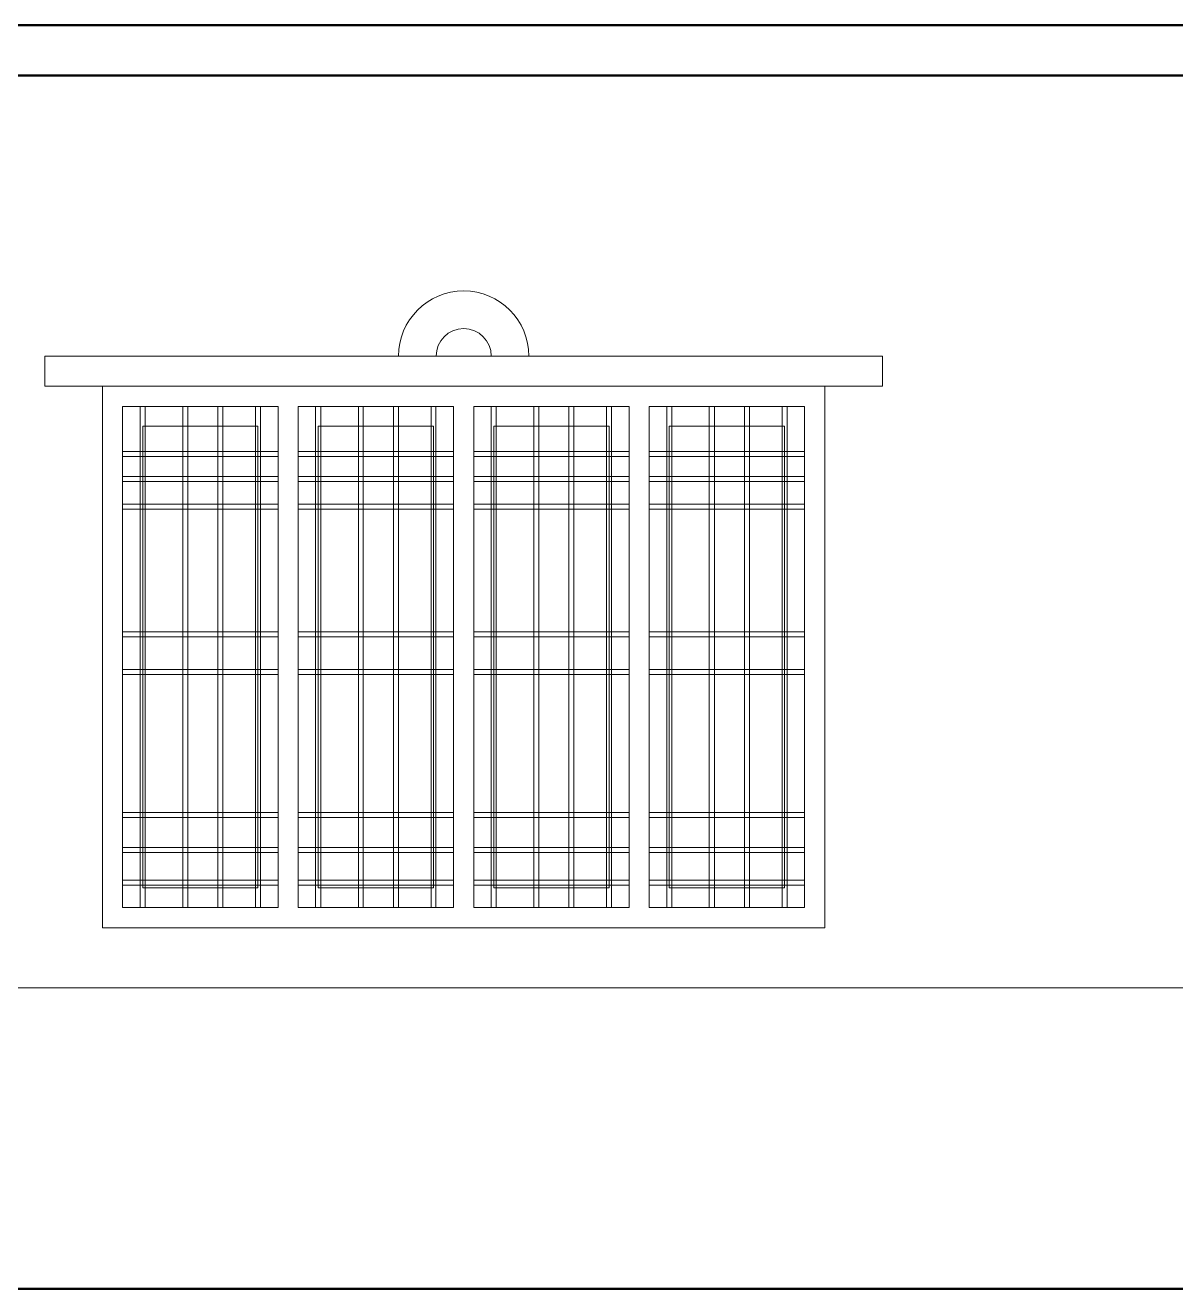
# Model space of a CAD drawing. Header units: feet. Extents: x -34 to 191, y -44 to 82.
# Drawn here: x 57.55 to 67.11, y 51.77 to 62.27 of the extents above; entities that cross this region are included whole.
import ezdxf

# ---------------------------------------------------------------- set-up
doc = ezdxf.new("R2010")
doc.units = ezdxf.units.FT
doc.header["$MEASUREMENT"] = 0
doc.linetypes.add('Grid Line 1_2_', pattern=[0.072917, 0.041667, -0.010417, 0.010417, -0.010417])
for name, color, linetype, lineweight in [('A-FLOR', 192, 'Continuous', 13), ('A-FLOR-LEVL', 51, 'Continuous', 9), ('A-GLAZ', 151, 'Continuous', 13), ('I-WALL', 2, 'Continuous', 13)]:
    doc.layers.add(name, color=color, linetype=linetype, lineweight=lineweight)

# ---------------------------------------------------------------- blocks, each defined once
blk = doc.blocks.new('iron window 4_5 x 6_Recovery_ - iron window 4_5 x 6_Recovery_-V1-Section 1')
at = {"layer": 'A-GLAZ'}
for p, q in [((4.066, 10.25), (-2.893, 10.25)), ((-2.893, 10.25), (-2.893, 10)), ((-2.893, 10), (-2.893, 10.25)), ((-2.893, 10.25), (4.066, 10.25)), ((-2.893, 10.25), (-2.893, 10.25)), ((0.357, 10.25), (0.045, 10.25)), ((0.045, 10.25), (0.357, 10.25)), ((0.045, 10.25), (0.045, 10.25)), ((0.357, 10.25), (0.357, 10.25)), ((1.128, 10.25), (0.816, 10.25)), ((0.816, 10.25), (1.128, 10.25)), ((0.816, 10.25), (0.816, 10.25)), ((1.128, 10.25), (1.128, 10.25)), ((4.066, 10), (4.066, 10.25)), ((4.066, 10.25), (4.066, 10)), ((4.066, 10.25), (4.066, 10.25)), ((-2.893, 10), (4.066, 10)), ((4.066, 10), (-2.893, 10)), ((-2.893, 10), (-2.893, 10)), ((-2.413, 5.5), (-2.413, 10)), ((-2.413, 10), (3.587, 10)), ((3.587, 10), (-2.413, 10)), ((-2.413, 5.5), (-2.413, 10)), ((-2.413, 10), (-2.413, 10)), ((3.587, 10), (3.587, 5.5)), ((3.587, 10), (3.587, 10)), ((3.587, 10), (3.587, 5.5)), ((4.066, 10), (4.066, 10)), ((-2.247, 5.667), (-2.247, 9.833)), ((-2.247, 9.833), (-0.955, 9.833)), ((-0.955, 9.833), (-2.247, 9.833)), ((-2.247, 5.667), (-2.247, 9.833)), ((-2.247, 9.833), (-2.247, 9.833)), ((-0.955, 9.833), (-2.247, 9.833)), ((-2.247, 9.833), (-2.247, 5.667)), ((-2.247, 9.833), (-2.247, 9.833)), ((-2.247, 9.833), (-2.247, 5.667)), ((-2.247, 9.833), (-0.955, 9.833)), ((-2.101, 9.833), (-2.101, 5.667)), ((-2.101, 5.667), (-2.101, 9.833)), ((-2.101, 9.833), (-2.059, 9.833)), ((-2.101, 9.833), (-2.101, 9.833)), ((-2.059, 9.833), (-2.101, 9.833)), ((-2.059, 9.833), (-2.059, 5.667)), ((-2.059, 9.833), (-2.059, 5.667)), ((-2.059, 9.833), (-2.059, 9.833)), ((-1.747, 9.833), (-1.747, 5.667)), ((-1.747, 5.667), (-1.747, 9.833)), ((-1.747, 9.833), (-1.705, 9.833)), ((-1.747, 9.833), (-1.747, 9.833)), ((-1.705, 9.833), (-1.747, 9.833)), ((-1.705, 9.833), (-1.705, 5.667)), ((-1.705, 9.833), (-1.705, 5.667)), ((-1.705, 9.833), (-1.705, 9.833)), ((-1.455, 9.833), (-1.455, 5.667)), ((-1.455, 5.667), (-1.455, 9.833)), ((-1.455, 9.833), (-1.413, 9.833)), ((-1.455, 9.833), (-1.455, 9.833)), ((-1.413, 9.833), (-1.455, 9.833)), ((-1.413, 9.833), (-1.413, 5.667)), ((-1.413, 9.833), (-1.413, 5.667)), ((-1.413, 9.833), (-1.413, 9.833)), ((-1.143, 9.833), (-1.143, 5.667)), ((-1.143, 5.667), (-1.143, 9.833)), ((-1.143, 9.833), (-1.101, 9.833)), ((-1.143, 9.833), (-1.143, 9.833)), ((-1.101, 9.833), (-1.143, 9.833)), ((-1.101, 9.833), (-1.101, 5.667)), ((-1.101, 9.833), (-1.101, 5.667)), ((-1.101, 9.833), (-1.101, 9.833)), ((-0.955, 9.833), (-0.955, 5.667)), ((-0.955, 9.833), (-0.955, 9.833)), ((-0.955, 9.833), (-0.955, 5.667)), ((-0.955, 5.667), (-0.955, 9.833)), ((-0.955, 5.667), (-0.955, 9.833)), ((-0.955, 9.833), (-0.955, 9.833)), ((-0.788, 5.667), (-0.788, 9.833)), ((-0.788, 9.833), (0.503, 9.833)), ((0.503, 9.833), (-0.788, 9.833)), ((-0.788, 5.667), (-0.788, 9.833)), ((-0.788, 9.833), (-0.788, 9.833)), ((0.503, 9.833), (-0.788, 9.833)), ((-0.788, 9.833), (-0.788, 5.667)), ((-0.788, 9.833), (-0.788, 9.833)), ((-0.788, 9.833), (-0.788, 5.667)), ((-0.788, 9.833), (0.503, 9.833)), ((-0.643, 9.833), (-0.643, 5.667)), ((-0.643, 5.667), (-0.643, 9.833)), ((-0.643, 9.833), (-0.601, 9.833)), ((-0.643, 9.833), (-0.643, 9.833)), ((-0.601, 9.833), (-0.643, 9.833)), ((-0.601, 9.833), (-0.601, 5.667)), ((-0.601, 9.833), (-0.601, 5.667)), ((-0.601, 9.833), (-0.601, 9.833)), ((-0.288, 9.833), (-0.288, 5.667)), ((-0.288, 5.667), (-0.288, 9.833)), ((-0.288, 9.833), (-0.247, 9.833)), ((-0.288, 9.833), (-0.288, 9.833)), ((-0.247, 9.833), (-0.288, 9.833)), ((-0.247, 9.833), (-0.247, 5.667)), ((-0.247, 9.833), (-0.247, 5.667)), ((-0.247, 9.833), (-0.247, 9.833)), ((0.003, 9.833), (0.003, 5.667)), ((0.003, 5.667), (0.003, 9.833)), ((0.003, 9.833), (0.045, 9.833)), ((0.003, 9.833), (0.003, 9.833)), ((0.045, 9.833), (0.003, 9.833)), ((0.045, 9.833), (0.045, 5.667)), ((0.045, 9.833), (0.045, 5.667)), ((0.045, 9.833), (0.045, 9.833)), ((0.316, 9.833), (0.316, 5.667)), ((0.316, 5.667), (0.316, 9.833)), ((0.316, 9.833), (0.357, 9.833)), ((0.316, 9.833), (0.316, 9.833)), ((0.357, 9.833), (0.316, 9.833)), ((0.357, 9.833), (0.357, 5.667)), ((0.357, 9.833), (0.357, 5.667)), ((0.357, 9.833), (0.357, 9.833)), ((0.503, 9.833), (0.503, 5.667)), ((0.503, 9.833), (0.503, 9.833)), ((0.503, 9.833), (0.503, 5.667)), ((0.503, 5.667), (0.503, 9.833)), ((0.503, 5.667), (0.503, 9.833)), ((0.503, 9.833), (0.503, 9.833)), ((0.67, 5.667), (0.67, 9.833)), ((0.67, 9.833), (1.962, 9.833)), ((1.962, 9.833), (0.67, 9.833)), ((0.67, 5.667), (0.67, 9.833)), ((0.67, 9.833), (0.67, 9.833)), ((1.962, 9.833), (0.67, 9.833)), ((0.67, 9.833), (0.67, 5.667)), ((0.67, 9.833), (0.67, 9.833)), ((0.67, 9.833), (0.67, 5.667)), ((0.67, 9.833), (1.962, 9.833)), ((0.816, 9.833), (0.816, 5.667)), ((0.816, 5.667), (0.816, 9.833)), ((0.816, 9.833), (0.857, 9.833)), ((0.816, 9.833), (0.816, 9.833)), ((0.857, 9.833), (0.816, 9.833)), ((0.857, 9.833), (0.857, 5.667)), ((0.857, 9.833), (0.857, 5.667)), ((0.857, 9.833), (0.857, 9.833)), ((1.17, 9.833), (1.17, 5.667)), ((1.17, 5.667), (1.17, 9.833)), ((1.17, 9.833), (1.212, 9.833)), ((1.17, 9.833), (1.17, 9.833)), ((1.212, 9.833), (1.17, 9.833)), ((1.212, 9.833), (1.212, 5.667)), ((1.212, 9.833), (1.212, 5.667)), ((1.212, 9.833), (1.212, 9.833)), ((1.462, 9.833), (1.462, 5.667)), ((1.462, 5.667), (1.462, 9.833)), ((1.462, 9.833), (1.503, 9.833)), ((1.462, 9.833), (1.462, 9.833)), ((1.503, 9.833), (1.462, 9.833)), ((1.503, 9.833), (1.503, 5.667)), ((1.503, 9.833), (1.503, 5.667)), ((1.503, 9.833), (1.503, 9.833)), ((1.774, 9.833), (1.774, 5.667)), ((1.774, 5.667), (1.774, 9.833)), ((1.774, 9.833), (1.816, 9.833)), ((1.774, 9.833), (1.774, 9.833)), ((1.816, 9.833), (1.774, 9.833)), ((1.816, 9.833), (1.816, 5.667)), ((1.816, 9.833), (1.816, 5.667)), ((1.816, 9.833), (1.816, 9.833)), ((1.962, 9.833), (1.962, 5.667)), ((1.962, 9.833), (1.962, 9.833)), ((1.962, 9.833), (1.962, 5.667)), ((1.962, 5.667), (1.962, 9.833)), ((1.962, 5.667), (1.962, 9.833)), ((1.962, 9.833), (1.962, 9.833)), ((2.128, 5.667), (2.128, 9.833)), ((2.128, 9.833), (3.42, 9.833)), ((3.42, 9.833), (2.128, 9.833)), ((2.128, 5.667), (2.128, 9.833)), ((2.128, 9.833), (2.128, 9.833)), ((3.42, 9.833), (2.128, 9.833)), ((2.128, 9.833), (2.128, 5.667)), ((2.128, 9.833), (2.128, 9.833)), ((2.128, 9.833), (2.128, 5.667)), ((2.128, 9.833), (3.42, 9.833)), ((2.274, 9.833), (2.274, 5.667)), ((2.274, 5.667), (2.274, 9.833)), ((2.274, 9.833), (2.316, 9.833)), ((2.274, 9.833), (2.274, 9.833)), ((2.316, 9.833), (2.274, 9.833)), ((2.316, 9.833), (2.316, 5.667)), ((2.316, 9.833), (2.316, 5.667)), ((2.316, 9.833), (2.316, 9.833)), ((2.628, 9.833), (2.628, 5.667)), ((2.628, 5.667), (2.628, 9.833)), ((2.628, 9.833), (2.67, 9.833)), ((2.628, 9.833), (2.628, 9.833)), ((2.67, 9.833), (2.628, 9.833)), ((2.67, 9.833), (2.67, 5.667)), ((2.67, 9.833), (2.67, 5.667)), ((2.67, 9.833), (2.67, 9.833)), ((2.92, 9.833), (2.92, 5.667)), ((2.92, 5.667), (2.92, 9.833)), ((2.92, 9.833), (2.962, 9.833)), ((2.92, 9.833), (2.92, 9.833)), ((2.962, 9.833), (2.92, 9.833)), ((2.962, 9.833), (2.962, 5.667)), ((2.962, 9.833), (2.962, 5.667)), ((2.962, 9.833), (2.962, 9.833)), ((3.232, 9.833), (3.232, 5.667)), ((3.232, 5.667), (3.232, 9.833)), ((3.232, 9.833), (3.274, 9.833)), ((3.232, 9.833), (3.232, 9.833)), ((3.274, 9.833), (3.232, 9.833)), ((3.274, 9.833), (3.274, 5.667)), ((3.274, 9.833), (3.274, 5.667)), ((3.274, 9.833), (3.274, 9.833)), ((3.42, 9.833), (3.42, 5.667)), ((3.42, 9.833), (3.42, 9.833)), ((3.42, 9.833), (3.42, 5.667)), ((3.42, 5.667), (3.42, 9.833)), ((3.42, 5.667), (3.42, 9.833)), ((3.42, 9.833), (3.42, 9.833)), ((-1.122, 9.667), (-2.08, 9.667)), ((-2.08, 9.667), (-2.08, 5.833)), ((-2.08, 9.667), (-2.08, 9.667)), ((-2.08, 9.667), (-2.08, 5.833)), ((-2.08, 9.667), (-1.122, 9.667)), ((-1.122, 5.833), (-1.122, 9.667)), ((-1.122, 5.833), (-1.122, 9.667)), ((-1.122, 9.667), (-1.122, 9.667)), ((0.337, 9.667), (-0.622, 9.667)), ((-0.622, 9.667), (-0.622, 5.833)), ((-0.622, 9.667), (-0.622, 9.667)), ((-0.622, 9.667), (-0.622, 5.833)), ((-0.622, 9.667), (0.337, 9.667)), ((0.337, 5.833), (0.337, 9.667)), ((0.337, 5.833), (0.337, 9.667)), ((0.337, 9.667), (0.337, 9.667)), ((1.795, 9.667), (0.837, 9.667)), ((0.837, 9.667), (0.837, 5.833)), ((0.837, 9.667), (0.837, 9.667)), ((0.837, 9.667), (0.837, 5.833)), ((0.837, 9.667), (1.795, 9.667)), ((1.795, 5.833), (1.795, 9.667)), ((1.795, 5.833), (1.795, 9.667)), ((1.795, 9.667), (1.795, 9.667)), ((3.253, 9.667), (2.295, 9.667)), ((2.295, 9.667), (2.295, 5.833)), ((2.295, 9.667), (2.295, 9.667)), ((2.295, 9.667), (2.295, 5.833)), ((2.295, 9.667), (3.253, 9.667)), ((3.253, 5.833), (3.253, 9.667)), ((3.253, 5.833), (3.253, 9.667)), ((3.253, 9.667), (3.253, 9.667)), ((-2.247, 9.458), (-2.247, 9.417)), ((-2.247, 9.417), (-2.247, 9.458)), ((-2.247, 9.458), (-2.247, 9.458)), ((-0.955, 9.458), (-2.247, 9.458)), ((-2.247, 9.458), (-0.955, 9.458)), ((-0.955, 9.417), (-0.955, 9.458)), ((-0.955, 9.458), (-0.955, 9.458)), ((-0.955, 9.458), (-0.955, 9.417)), ((-0.788, 9.458), (-0.788, 9.417)), ((-0.788, 9.417), (-0.788, 9.458)), ((-0.788, 9.458), (-0.788, 9.458)), ((0.503, 9.458), (-0.788, 9.458)), ((-0.788, 9.458), (0.503, 9.458)), ((0.503, 9.417), (0.503, 9.458)), ((0.503, 9.458), (0.503, 9.458)), ((0.503, 9.458), (0.503, 9.417)), ((0.67, 9.458), (0.67, 9.417)), ((0.67, 9.417), (0.67, 9.458)), ((0.67, 9.458), (0.67, 9.458)), ((1.962, 9.458), (0.67, 9.458)), ((0.67, 9.458), (1.962, 9.458)), ((1.962, 9.417), (1.962, 9.458)), ((1.962, 9.458), (1.962, 9.458)), ((1.962, 9.458), (1.962, 9.417)), ((2.128, 9.458), (2.128, 9.417)), ((2.128, 9.417), (2.128, 9.458)), ((2.128, 9.458), (2.128, 9.458)), ((3.42, 9.458), (2.128, 9.458)), ((2.128, 9.458), (3.42, 9.458)), ((3.42, 9.417), (3.42, 9.458)), ((3.42, 9.458), (3.42, 9.458)), ((3.42, 9.458), (3.42, 9.417)), ((-2.247, 9.417), (-2.247, 9.417)), ((-2.247, 9.417), (-0.955, 9.417)), ((-2.247, 9.417), (-0.955, 9.417)), ((-0.955, 9.417), (-0.955, 9.417)), ((-0.788, 9.417), (-0.788, 9.417)), ((-0.788, 9.417), (0.503, 9.417)), ((-0.788, 9.417), (0.503, 9.417)), ((0.503, 9.417), (0.503, 9.417)), ((0.67, 9.417), (0.67, 9.417)), ((0.67, 9.417), (1.962, 9.417)), ((0.67, 9.417), (1.962, 9.417)), ((1.962, 9.417), (1.962, 9.417)), ((2.128, 9.417), (2.128, 9.417)), ((2.128, 9.417), (3.42, 9.417)), ((2.128, 9.417), (3.42, 9.417)), ((3.42, 9.417), (3.42, 9.417)), ((-2.247, 9.25), (-2.247, 9.208)), ((-2.247, 9.208), (-2.247, 9.25)), ((-2.247, 9.25), (-2.247, 9.25)), ((-0.955, 9.25), (-2.247, 9.25)), ((-2.247, 9.25), (-0.955, 9.25)), ((-0.955, 9.208), (-0.955, 9.25)), ((-0.955, 9.25), (-0.955, 9.25)), ((-0.955, 9.25), (-0.955, 9.208)), ((-0.788, 9.25), (-0.788, 9.208)), ((-0.788, 9.208), (-0.788, 9.25)), ((-0.788, 9.25), (-0.788, 9.25)), ((0.503, 9.25), (-0.788, 9.25)), ((-0.788, 9.25), (0.503, 9.25)), ((0.503, 9.208), (0.503, 9.25)), ((0.503, 9.25), (0.503, 9.25)), ((0.503, 9.25), (0.503, 9.208)), ((0.67, 9.25), (0.67, 9.208)), ((0.67, 9.208), (0.67, 9.25)), ((0.67, 9.25), (0.67, 9.25)), ((1.962, 9.25), (0.67, 9.25)), ((0.67, 9.25), (1.962, 9.25)), ((1.962, 9.208), (1.962, 9.25)), ((1.962, 9.25), (1.962, 9.25)), ((1.962, 9.25), (1.962, 9.208)), ((2.128, 9.25), (2.128, 9.208)), ((2.128, 9.208), (2.128, 9.25)), ((2.128, 9.25), (2.128, 9.25)), ((3.42, 9.25), (2.128, 9.25)), ((2.128, 9.25), (3.42, 9.25)), ((3.42, 9.208), (3.42, 9.25)), ((3.42, 9.25), (3.42, 9.25)), ((3.42, 9.25), (3.42, 9.208)), ((-2.247, 9.208), (-2.247, 9.208)), ((-2.247, 9.208), (-0.955, 9.208)), ((-2.247, 9.208), (-0.955, 9.208)), ((-0.955, 9.208), (-0.955, 9.208)), ((-0.788, 9.208), (-0.788, 9.208)), ((-0.788, 9.208), (0.503, 9.208)), ((-0.788, 9.208), (0.503, 9.208)), ((0.503, 9.208), (0.503, 9.208)), ((0.67, 9.208), (0.67, 9.208)), ((0.67, 9.208), (1.962, 9.208)), ((0.67, 9.208), (1.962, 9.208)), ((1.962, 9.208), (1.962, 9.208)), ((2.128, 9.208), (2.128, 9.208)), ((2.128, 9.208), (3.42, 9.208)), ((2.128, 9.208), (3.42, 9.208)), ((3.42, 9.208), (3.42, 9.208)), ((-2.247, 9.021), (-2.247, 8.979)), ((-2.247, 8.979), (-2.247, 9.021)), ((-2.247, 9.021), (-2.247, 9.021)), ((-0.955, 9.021), (-2.247, 9.021)), ((-2.247, 9.021), (-0.955, 9.021)), ((-2.247, 8.979), (-2.247, 8.979)), ((-2.247, 8.979), (-0.955, 8.979)), ((-2.247, 8.979), (-0.955, 8.979)), ((-0.955, 8.979), (-0.955, 9.021)), ((-0.955, 9.021), (-0.955, 9.021)), ((-0.955, 9.021), (-0.955, 8.979)), ((-0.955, 8.979), (-0.955, 8.979)), ((-0.788, 9.021), (-0.788, 8.979)), ((-0.788, 8.979), (-0.788, 9.021)), ((-0.788, 9.021), (-0.788, 9.021)), ((0.503, 9.021), (-0.788, 9.021)), ((-0.788, 9.021), (0.503, 9.021)), ((-0.788, 8.979), (-0.788, 8.979)), ((-0.788, 8.979), (0.503, 8.979)), ((-0.788, 8.979), (0.503, 8.979)), ((0.503, 8.979), (0.503, 9.021)), ((0.503, 9.021), (0.503, 9.021)), ((0.503, 9.021), (0.503, 8.979)), ((0.503, 8.979), (0.503, 8.979)), ((0.67, 9.021), (0.67, 8.979)), ((0.67, 8.979), (0.67, 9.021)), ((0.67, 9.021), (0.67, 9.021)), ((1.962, 9.021), (0.67, 9.021)), ((0.67, 9.021), (1.962, 9.021)), ((0.67, 8.979), (0.67, 8.979)), ((0.67, 8.979), (1.962, 8.979)), ((0.67, 8.979), (1.962, 8.979)), ((1.962, 8.979), (1.962, 9.021)), ((1.962, 9.021), (1.962, 9.021)), ((1.962, 9.021), (1.962, 8.979)), ((1.962, 8.979), (1.962, 8.979)), ((2.128, 9.021), (2.128, 8.979)), ((2.128, 8.979), (2.128, 9.021)), ((2.128, 9.021), (2.128, 9.021)), ((3.42, 9.021), (2.128, 9.021)), ((2.128, 9.021), (3.42, 9.021)), ((2.128, 8.979), (2.128, 8.979)), ((2.128, 8.979), (3.42, 8.979)), ((2.128, 8.979), (3.42, 8.979)), ((3.42, 8.979), (3.42, 9.021)), ((3.42, 9.021), (3.42, 9.021)), ((3.42, 9.021), (3.42, 8.979)), ((3.42, 8.979), (3.42, 8.979)), ((-2.247, 7.958), (-2.247, 7.917)), ((-2.247, 7.917), (-2.247, 7.958)), ((-2.247, 7.958), (-2.247, 7.958)), ((-0.955, 7.958), (-2.247, 7.958)), ((-2.247, 7.958), (-0.955, 7.958)), ((-2.247, 7.917), (-2.247, 7.917)), ((-2.247, 7.917), (-0.955, 7.917)), ((-2.247, 7.917), (-0.955, 7.917)), ((-0.955, 7.917), (-0.955, 7.958)), ((-0.955, 7.958), (-0.955, 7.958)), ((-0.955, 7.958), (-0.955, 7.917)), ((-0.955, 7.917), (-0.955, 7.917)), ((-0.788, 7.958), (-0.788, 7.917)), ((-0.788, 7.917), (-0.788, 7.958)), ((-0.788, 7.958), (-0.788, 7.958)), ((0.503, 7.958), (-0.788, 7.958)), ((-0.788, 7.958), (0.503, 7.958)), ((-0.788, 7.917), (-0.788, 7.917)), ((-0.788, 7.917), (0.503, 7.917)), ((-0.788, 7.917), (0.503, 7.917)), ((0.503, 7.917), (0.503, 7.958)), ((0.503, 7.958), (0.503, 7.958)), ((0.503, 7.958), (0.503, 7.917)), ((0.503, 7.917), (0.503, 7.917)), ((0.67, 7.958), (0.67, 7.917)), ((0.67, 7.917), (0.67, 7.958)), ((0.67, 7.958), (0.67, 7.958)), ((1.962, 7.958), (0.67, 7.958)), ((0.67, 7.958), (1.962, 7.958)), ((0.67, 7.917), (0.67, 7.917)), ((0.67, 7.917), (1.962, 7.917)), ((0.67, 7.917), (1.962, 7.917)), ((1.962, 7.917), (1.962, 7.958)), ((1.962, 7.958), (1.962, 7.958)), ((1.962, 7.958), (1.962, 7.917)), ((1.962, 7.917), (1.962, 7.917)), ((2.128, 7.958), (2.128, 7.917)), ((2.128, 7.917), (2.128, 7.958)), ((2.128, 7.958), (2.128, 7.958)), ((3.42, 7.958), (2.128, 7.958)), ((2.128, 7.958), (3.42, 7.958)), ((2.128, 7.917), (2.128, 7.917)), ((2.128, 7.917), (3.42, 7.917)), ((2.128, 7.917), (3.42, 7.917)), ((3.42, 7.917), (3.42, 7.958)), ((3.42, 7.958), (3.42, 7.958)), ((3.42, 7.958), (3.42, 7.917)), ((3.42, 7.917), (3.42, 7.917)), ((-2.247, 7.646), (-2.247, 7.604)), ((-2.247, 7.604), (-2.247, 7.646)), ((-2.247, 7.646), (-2.247, 7.646)), ((-0.955, 7.646), (-2.247, 7.646)), ((-2.247, 7.646), (-0.955, 7.646)), ((-2.247, 7.604), (-2.247, 7.604)), ((-2.247, 7.604), (-0.955, 7.604)), ((-2.247, 7.604), (-0.955, 7.604)), ((-0.955, 7.604), (-0.955, 7.646)), ((-0.955, 7.646), (-0.955, 7.646)), ((-0.955, 7.646), (-0.955, 7.604)), ((-0.955, 7.604), (-0.955, 7.604)), ((-0.788, 7.646), (-0.788, 7.604)), ((-0.788, 7.604), (-0.788, 7.646)), ((-0.788, 7.646), (-0.788, 7.646)), ((0.503, 7.646), (-0.788, 7.646)), ((-0.788, 7.646), (0.503, 7.646)), ((-0.788, 7.604), (-0.788, 7.604)), ((-0.788, 7.604), (0.503, 7.604)), ((-0.788, 7.604), (0.503, 7.604)), ((0.503, 7.604), (0.503, 7.646)), ((0.503, 7.646), (0.503, 7.646)), ((0.503, 7.646), (0.503, 7.604)), ((0.503, 7.604), (0.503, 7.604)), ((0.67, 7.646), (0.67, 7.604)), ((0.67, 7.604), (0.67, 7.646)), ((0.67, 7.646), (0.67, 7.646)), ((1.962, 7.646), (0.67, 7.646)), ((0.67, 7.646), (1.962, 7.646)), ((0.67, 7.604), (0.67, 7.604)), ((0.67, 7.604), (1.962, 7.604)), ((0.67, 7.604), (1.962, 7.604)), ((1.962, 7.604), (1.962, 7.646)), ((1.962, 7.646), (1.962, 7.646)), ((1.962, 7.646), (1.962, 7.604)), ((1.962, 7.604), (1.962, 7.604)), ((2.128, 7.646), (2.128, 7.604)), ((2.128, 7.604), (2.128, 7.646)), ((2.128, 7.646), (2.128, 7.646)), ((3.42, 7.646), (2.128, 7.646)), ((2.128, 7.646), (3.42, 7.646)), ((2.128, 7.604), (2.128, 7.604)), ((2.128, 7.604), (3.42, 7.604)), ((2.128, 7.604), (3.42, 7.604)), ((3.42, 7.604), (3.42, 7.646)), ((3.42, 7.646), (3.42, 7.646)), ((3.42, 7.646), (3.42, 7.604)), ((3.42, 7.604), (3.42, 7.604)), ((-2.247, 6.458), (-2.247, 6.417)), ((-2.247, 6.417), (-2.247, 6.458)), ((-2.247, 6.458), (-2.247, 6.458)), ((-0.955, 6.458), (-2.247, 6.458)), ((-2.247, 6.458), (-0.955, 6.458)), ((-2.247, 6.417), (-2.247, 6.417)), ((-2.247, 6.417), (-0.955, 6.417)), ((-2.247, 6.417), (-0.955, 6.417)), ((-0.955, 6.417), (-0.955, 6.458)), ((-0.955, 6.458), (-0.955, 6.458)), ((-0.955, 6.458), (-0.955, 6.417)), ((-0.955, 6.417), (-0.955, 6.417)), ((-0.788, 6.458), (-0.788, 6.417)), ((-0.788, 6.417), (-0.788, 6.458)), ((-0.788, 6.458), (-0.788, 6.458)), ((0.503, 6.458), (-0.788, 6.458)), ((-0.788, 6.458), (0.503, 6.458)), ((-0.788, 6.417), (-0.788, 6.417)), ((-0.788, 6.417), (0.503, 6.417)), ((-0.788, 6.417), (0.503, 6.417)), ((0.503, 6.417), (0.503, 6.458)), ((0.503, 6.458), (0.503, 6.458)), ((0.503, 6.458), (0.503, 6.417)), ((0.503, 6.417), (0.503, 6.417)), ((0.67, 6.458), (0.67, 6.417)), ((0.67, 6.417), (0.67, 6.458)), ((0.67, 6.458), (0.67, 6.458)), ((1.962, 6.458), (0.67, 6.458)), ((0.67, 6.458), (1.962, 6.458)), ((0.67, 6.417), (0.67, 6.417)), ((0.67, 6.417), (1.962, 6.417)), ((0.67, 6.417), (1.962, 6.417)), ((1.962, 6.417), (1.962, 6.458)), ((1.962, 6.458), (1.962, 6.458)), ((1.962, 6.458), (1.962, 6.417)), ((1.962, 6.417), (1.962, 6.417)), ((2.128, 6.458), (2.128, 6.417)), ((2.128, 6.417), (2.128, 6.458)), ((2.128, 6.458), (2.128, 6.458)), ((3.42, 6.458), (2.128, 6.458)), ((2.128, 6.458), (3.42, 6.458)), ((2.128, 6.417), (2.128, 6.417)), ((2.128, 6.417), (3.42, 6.417)), ((2.128, 6.417), (3.42, 6.417)), ((3.42, 6.417), (3.42, 6.458)), ((3.42, 6.458), (3.42, 6.458)), ((3.42, 6.458), (3.42, 6.417)), ((3.42, 6.417), (3.42, 6.417)), ((-2.247, 6.167), (-2.247, 6.125)), ((-2.247, 6.125), (-2.247, 6.167)), ((-2.247, 6.167), (-2.247, 6.167)), ((-0.955, 6.167), (-2.247, 6.167)), ((-2.247, 6.167), (-0.955, 6.167)), ((-2.247, 6.125), (-2.247, 6.125)), ((-2.247, 6.125), (-0.955, 6.125)), ((-2.247, 6.125), (-0.955, 6.125)), ((-0.955, 6.125), (-0.955, 6.167)), ((-0.955, 6.167), (-0.955, 6.167)), ((-0.955, 6.167), (-0.955, 6.125)), ((-0.955, 6.125), (-0.955, 6.125)), ((-0.788, 6.167), (-0.788, 6.125)), ((-0.788, 6.125), (-0.788, 6.167)), ((-0.788, 6.167), (-0.788, 6.167)), ((0.503, 6.167), (-0.788, 6.167)), ((-0.788, 6.167), (0.503, 6.167)), ((-0.788, 6.125), (-0.788, 6.125)), ((-0.788, 6.125), (0.503, 6.125)), ((-0.788, 6.125), (0.503, 6.125)), ((0.503, 6.125), (0.503, 6.167)), ((0.503, 6.167), (0.503, 6.167)), ((0.503, 6.167), (0.503, 6.125)), ((0.503, 6.125), (0.503, 6.125)), ((0.67, 6.167), (0.67, 6.125)), ((0.67, 6.125), (0.67, 6.167)), ((0.67, 6.167), (0.67, 6.167)), ((1.962, 6.167), (0.67, 6.167)), ((0.67, 6.167), (1.962, 6.167)), ((0.67, 6.125), (0.67, 6.125)), ((0.67, 6.125), (1.962, 6.125)), ((0.67, 6.125), (1.962, 6.125)), ((1.962, 6.125), (1.962, 6.167)), ((1.962, 6.167), (1.962, 6.167)), ((1.962, 6.167), (1.962, 6.125)), ((1.962, 6.125), (1.962, 6.125)), ((2.128, 6.167), (2.128, 6.125)), ((2.128, 6.125), (2.128, 6.167)), ((2.128, 6.167), (2.128, 6.167)), ((3.42, 6.167), (2.128, 6.167)), ((2.128, 6.167), (3.42, 6.167)), ((2.128, 6.125), (2.128, 6.125)), ((2.128, 6.125), (3.42, 6.125)), ((2.128, 6.125), (3.42, 6.125)), ((3.42, 6.125), (3.42, 6.167)), ((3.42, 6.167), (3.42, 6.167)), ((3.42, 6.167), (3.42, 6.125)), ((3.42, 6.125), (3.42, 6.125)), ((-2.247, 5.896), (-2.247, 5.854)), ((-2.247, 5.854), (-2.247, 5.896)), ((-2.247, 5.896), (-2.247, 5.896)), ((-0.955, 5.896), (-2.247, 5.896)), ((-2.247, 5.896), (-0.955, 5.896)), ((-0.955, 5.854), (-0.955, 5.896)), ((-0.955, 5.896), (-0.955, 5.896)), ((-0.955, 5.896), (-0.955, 5.854)), ((-0.788, 5.896), (-0.788, 5.854)), ((-0.788, 5.854), (-0.788, 5.896)), ((-0.788, 5.896), (-0.788, 5.896)), ((0.503, 5.896), (-0.788, 5.896)), ((-0.788, 5.896), (0.503, 5.896)), ((0.503, 5.854), (0.503, 5.896)), ((0.503, 5.896), (0.503, 5.896)), ((0.503, 5.896), (0.503, 5.854)), ((0.67, 5.896), (0.67, 5.854)), ((0.67, 5.854), (0.67, 5.896)), ((0.67, 5.896), (0.67, 5.896)), ((1.962, 5.896), (0.67, 5.896)), ((0.67, 5.896), (1.962, 5.896)), ((1.962, 5.854), (1.962, 5.896)), ((1.962, 5.896), (1.962, 5.896)), ((1.962, 5.896), (1.962, 5.854)), ((2.128, 5.896), (2.128, 5.854)), ((2.128, 5.854), (2.128, 5.896)), ((2.128, 5.896), (2.128, 5.896)), ((3.42, 5.896), (2.128, 5.896)), ((2.128, 5.896), (3.42, 5.896)), ((3.42, 5.854), (3.42, 5.896)), ((3.42, 5.896), (3.42, 5.896)), ((3.42, 5.896), (3.42, 5.854)), ((-2.247, 5.854), (-2.247, 5.854)), ((-2.247, 5.854), (-0.955, 5.854)), ((-2.247, 5.854), (-0.955, 5.854)), ((-2.08, 5.833), (-1.122, 5.833)), ((-2.08, 5.833), (-2.08, 5.833)), ((-2.08, 5.833), (-1.122, 5.833)), ((-1.122, 5.833), (-1.122, 5.833)), ((-0.955, 5.854), (-0.955, 5.854)), ((-0.788, 5.854), (-0.788, 5.854)), ((-0.788, 5.854), (0.503, 5.854)), ((-0.788, 5.854), (0.503, 5.854)), ((-0.622, 5.833), (0.337, 5.833)), ((-0.622, 5.833), (-0.622, 5.833)), ((-0.622, 5.833), (0.337, 5.833)), ((0.337, 5.833), (0.337, 5.833)), ((0.503, 5.854), (0.503, 5.854)), ((0.67, 5.854), (0.67, 5.854)), ((0.67, 5.854), (1.962, 5.854)), ((0.67, 5.854), (1.962, 5.854)), ((0.837, 5.833), (1.795, 5.833)), ((0.837, 5.833), (0.837, 5.833)), ((0.837, 5.833), (1.795, 5.833)), ((1.795, 5.833), (1.795, 5.833)), ((1.962, 5.854), (1.962, 5.854)), ((2.128, 5.854), (2.128, 5.854)), ((2.128, 5.854), (3.42, 5.854)), ((2.128, 5.854), (3.42, 5.854)), ((2.295, 5.833), (3.253, 5.833)), ((2.295, 5.833), (2.295, 5.833)), ((2.295, 5.833), (3.253, 5.833)), ((3.253, 5.833), (3.253, 5.833)), ((3.42, 5.854), (3.42, 5.854)), ((-0.955, 5.667), (-2.247, 5.667)), ((-2.247, 5.667), (-2.247, 5.667)), ((-0.955, 5.667), (-2.247, 5.667)), ((-2.247, 5.667), (-0.955, 5.667)), ((-2.247, 5.667), (-2.247, 5.667)), ((-2.247, 5.667), (-0.955, 5.667)), ((-2.101, 5.667), (-2.059, 5.667)), ((-2.059, 5.667), (-2.101, 5.667)), ((-2.101, 5.667), (-2.101, 5.667)), ((-2.059, 5.667), (-2.059, 5.667)), ((-1.747, 5.667), (-1.705, 5.667)), ((-1.705, 5.667), (-1.747, 5.667)), ((-1.747, 5.667), (-1.747, 5.667)), ((-1.705, 5.667), (-1.705, 5.667)), ((-1.455, 5.667), (-1.413, 5.667)), ((-1.413, 5.667), (-1.455, 5.667)), ((-1.455, 5.667), (-1.455, 5.667)), ((-1.413, 5.667), (-1.413, 5.667)), ((-1.143, 5.667), (-1.101, 5.667)), ((-1.101, 5.667), (-1.143, 5.667)), ((-1.143, 5.667), (-1.143, 5.667)), ((-1.101, 5.667), (-1.101, 5.667)), ((-0.955, 5.667), (-0.955, 5.667)), ((-0.955, 5.667), (-0.955, 5.667)), ((0.503, 5.667), (-0.788, 5.667)), ((-0.788, 5.667), (-0.788, 5.667)), ((0.503, 5.667), (-0.788, 5.667)), ((-0.788, 5.667), (0.503, 5.667)), ((-0.788, 5.667), (-0.788, 5.667)), ((-0.788, 5.667), (0.503, 5.667)), ((-0.643, 5.667), (-0.601, 5.667)), ((-0.601, 5.667), (-0.643, 5.667)), ((-0.643, 5.667), (-0.643, 5.667)), ((-0.601, 5.667), (-0.601, 5.667)), ((-0.288, 5.667), (-0.247, 5.667)), ((-0.247, 5.667), (-0.288, 5.667)), ((-0.288, 5.667), (-0.288, 5.667)), ((-0.247, 5.667), (-0.247, 5.667)), ((0.003, 5.667), (0.045, 5.667)), ((0.045, 5.667), (0.003, 5.667)), ((0.003, 5.667), (0.003, 5.667)), ((0.045, 5.667), (0.045, 5.667)), ((0.316, 5.667), (0.357, 5.667)), ((0.357, 5.667), (0.316, 5.667)), ((0.316, 5.667), (0.316, 5.667)), ((0.357, 5.667), (0.357, 5.667)), ((0.503, 5.667), (0.503, 5.667)), ((0.503, 5.667), (0.503, 5.667)), ((1.962, 5.667), (0.67, 5.667)), ((0.67, 5.667), (0.67, 5.667)), ((1.962, 5.667), (0.67, 5.667)), ((0.67, 5.667), (1.962, 5.667)), ((0.67, 5.667), (0.67, 5.667)), ((0.67, 5.667), (1.962, 5.667)), ((0.816, 5.667), (0.857, 5.667)), ((0.857, 5.667), (0.816, 5.667)), ((0.816, 5.667), (0.816, 5.667)), ((0.857, 5.667), (0.857, 5.667)), ((1.17, 5.667), (1.212, 5.667)), ((1.212, 5.667), (1.17, 5.667)), ((1.17, 5.667), (1.17, 5.667)), ((1.212, 5.667), (1.212, 5.667)), ((1.462, 5.667), (1.503, 5.667)), ((1.503, 5.667), (1.462, 5.667)), ((1.462, 5.667), (1.462, 5.667)), ((1.503, 5.667), (1.503, 5.667)), ((1.774, 5.667), (1.816, 5.667)), ((1.816, 5.667), (1.774, 5.667)), ((1.774, 5.667), (1.774, 5.667)), ((1.816, 5.667), (1.816, 5.667)), ((1.962, 5.667), (1.962, 5.667)), ((1.962, 5.667), (1.962, 5.667)), ((3.42, 5.667), (2.128, 5.667)), ((2.128, 5.667), (2.128, 5.667)), ((3.42, 5.667), (2.128, 5.667)), ((2.128, 5.667), (3.42, 5.667)), ((2.128, 5.667), (2.128, 5.667)), ((2.128, 5.667), (3.42, 5.667)), ((2.274, 5.667), (2.316, 5.667)), ((2.316, 5.667), (2.274, 5.667)), ((2.274, 5.667), (2.274, 5.667)), ((2.316, 5.667), (2.316, 5.667)), ((2.628, 5.667), (2.67, 5.667)), ((2.67, 5.667), (2.628, 5.667)), ((2.628, 5.667), (2.628, 5.667)), ((2.67, 5.667), (2.67, 5.667)), ((2.92, 5.667), (2.962, 5.667)), ((2.962, 5.667), (2.92, 5.667)), ((2.92, 5.667), (2.92, 5.667)), ((2.962, 5.667), (2.962, 5.667)), ((3.232, 5.667), (3.274, 5.667)), ((3.274, 5.667), (3.232, 5.667)), ((3.232, 5.667), (3.232, 5.667)), ((3.274, 5.667), (3.274, 5.667)), ((3.42, 5.667), (3.42, 5.667)), ((3.42, 5.667), (3.42, 5.667)), ((3.587, 5.5), (-2.413, 5.5)), ((-2.413, 5.5), (-2.413, 5.5)), ((3.587, 5.5), (-2.413, 5.5)), ((3.587, 5.5), (3.587, 5.5))]:
    blk.add_line(p, q, dxfattribs=at)
at = {"layer": 'A-GLAZ', "lineweight": 9}
for p, q in [((-2.08, 5.833), (-2.08, 9.667)), ((-2.08, 9.667), (-1.122, 9.667)), ((-1.122, 9.667), (-2.08, 9.667)), ((-2.08, 5.833), (-2.08, 9.667)), ((-2.08, 9.667), (-2.08, 9.667)), ((-1.122, 9.667), (-1.122, 5.833)), ((-1.122, 9.667), (-1.122, 9.667)), ((-1.122, 9.667), (-1.122, 5.833)), ((-0.622, 5.833), (-0.622, 9.667)), ((-0.622, 9.667), (0.337, 9.667)), ((0.337, 9.667), (-0.622, 9.667)), ((-0.622, 5.833), (-0.622, 9.667)), ((-0.622, 9.667), (-0.622, 9.667)), ((0.337, 9.667), (0.337, 5.833)), ((0.337, 9.667), (0.337, 9.667)), ((0.337, 9.667), (0.337, 5.833)), ((0.837, 5.833), (0.837, 9.667)), ((0.837, 9.667), (1.795, 9.667)), ((1.795, 9.667), (0.837, 9.667)), ((0.837, 5.833), (0.837, 9.667)), ((0.837, 9.667), (0.837, 9.667)), ((1.795, 9.667), (1.795, 5.833)), ((1.795, 9.667), (1.795, 9.667)), ((1.795, 9.667), (1.795, 5.833)), ((2.295, 5.833), (2.295, 9.667)), ((2.295, 9.667), (3.253, 9.667)), ((3.253, 9.667), (2.295, 9.667)), ((2.295, 5.833), (2.295, 9.667)), ((2.295, 9.667), (2.295, 9.667)), ((3.253, 9.667), (3.253, 5.833)), ((3.253, 9.667), (3.253, 9.667)), ((3.253, 9.667), (3.253, 5.833)), ((-1.122, 5.833), (-2.08, 5.833)), ((-2.08, 5.833), (-2.08, 5.833)), ((-1.122, 5.833), (-2.08, 5.833)), ((-1.122, 5.833), (-1.122, 5.833)), ((0.337, 5.833), (-0.622, 5.833)), ((-0.622, 5.833), (-0.622, 5.833)), ((0.337, 5.833), (-0.622, 5.833)), ((0.337, 5.833), (0.337, 5.833)), ((1.795, 5.833), (0.837, 5.833)), ((0.837, 5.833), (0.837, 5.833)), ((1.795, 5.833), (0.837, 5.833)), ((1.795, 5.833), (1.795, 5.833)), ((3.253, 5.833), (2.295, 5.833)), ((2.295, 5.833), (2.295, 5.833)), ((3.253, 5.833), (2.295, 5.833)), ((3.253, 5.833), (3.253, 5.833))]:
    blk.add_line(p, q, dxfattribs=at)
at = {"layer": 'A-GLAZ'}
for radius, start in [(0.542, 0), (0.542, 0), (0.229, 360), (0.229, 360)]:
    blk.add_arc((0.587, 10.25), radius, start, 180, dxfattribs=at)

msp = doc.modelspace()

# ---------------------------------------------------------------- linework, layer by layer
at = {"layer": 'A-FLOR', "lineweight": 50}
for p, q in [((93.81787266, 62.2683454), (36.19296313, 62.2683454)), ((36.60962979, 61.85167873), (93.81787266, 61.85167873)), ((93.81787266, 51.7683454), (50.60962979, 51.7683454))]:
    msp.add_line(p, q, dxfattribs=at)
at = {"layer": 'A-FLOR-LEVL', "linetype": 'Grid Line 1_2_'}
for p, q in [((35.19296313, 62.2683454), (117.49028218, 62.2683454)), ((34.19296313, 51.7683454), (117.49028218, 51.7683454))]:
    msp.add_line(p, q, dxfattribs=at)
at = {"layer": 'I-WALL'}
for p, q in [((58.19287266, 59.2683454), (64.19287266, 59.2683454)), ((58.19287266, 54.7683454), (58.19287266, 59.2683454)), ((64.19287266, 59.2683454), (64.19287266, 54.7683454)), ((64.19287266, 54.7683454), (58.19287266, 54.7683454)), ((98.18335705, 54.2683454), (36.98462979, 54.2683454))]:
    msp.add_line(p, q, dxfattribs=at)

# ---------------------------------------------------------------- block references
at = {"layer": 'A-GLAZ'}
msp.add_blockref('iron window 4_5 x 6_Recovery_ - iron window 4_5 x 6_Recovery_-V1-Section 1', (60.60635933, 49.2683454), dxfattribs=at)

doc.saveas('drawing.dxf')
